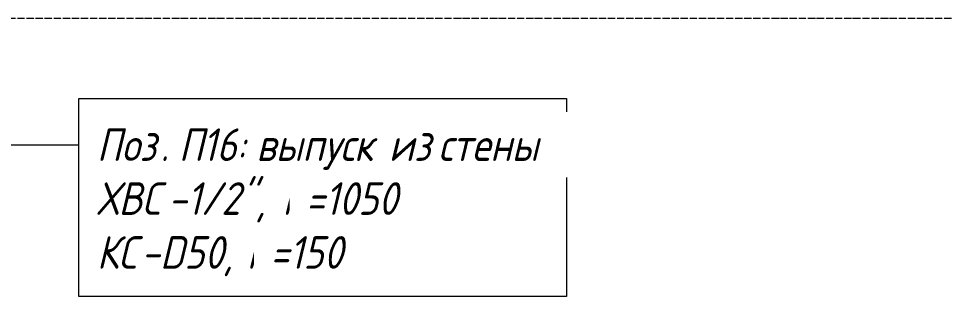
# Model space of a CAD drawing. Header units: millimetres. Extents: x -215207 to 92095, y -30385 to 123050.
# Drawn here: x 27770 to 30347, y 25993 to 26760 of the extents above; entities that cross this region are included whole.
import ezdxf

# ---------------------------------------------------------------- set-up
doc = ezdxf.new("R2010")
doc.units = ezdxf.units.MM
doc.linetypes.add('ADSK_Линия сетки', pattern=[25, 20, -2.5, 0, -2.5])
doc.layers.add('Аннотация', color=7, linetype='Continuous', lineweight=20)
doc.layers.add('Оси', color=7, linetype='Continuous', lineweight=9)
doc.styles.add('GOST Common_I', font='GOST_Common Italic.ttf', dxfattribs={"width": 0.9, "height": 90})

msp = doc.modelspace()

# ---------------------------------------------------------------- linework, layer by layer
at = {"layer": 'Аннотация', "color": 5, "lineweight": 9, "true_color": 0x0000ff}
msp.add_line((27084.4, 26411.9), (27936.3, 26411.9), dxfattribs=at)
at = {"layer": 'Аннотация', "color": 5, "lineweight": 9, "true_color": 0x0000ff, "flags": 128}
msp.add_lwpolyline([(27936.3, 26539.2), (29283.7, 26539.2), (29283.7, 25992.7), (27936.3, 25992.7)], close=True, dxfattribs=at)
at = {"layer": 'Оси', "linetype": 'ADSK_Линия сетки'}
msp.add_line((30346.9, 26760.3), (14186, 26760.3), dxfattribs=at)

# ---------------------------------------------------------------- next in the draw order: texts
at = {"layer": 'Аннотация', "color": 5, "lineweight": 9, "true_color": 0x0000ff, "insert": (27986.3, 26456.9), "char_height": 90, "width": 212.848, "attachment_point": 1, "style": 'GOST Common_I', "bg_fill": 2}
msp.add_mtext('Поз', dxfattribs=at)

# ---------------------------------------------------------------- next in the draw order: texts
at = {"layer": 'Аннотация', "color": 5, "lineweight": 9, "true_color": 0x0000ff, "insert": (28161.9, 26456.9), "char_height": 90, "width": 61.329, "attachment_point": 1, "style": 'GOST Common_I', "bg_fill": 2}
msp.add_mtext('. ', dxfattribs=at)

# ---------------------------------------------------------------- next in the draw order: texts
at = {"layer": 'Аннотация', "color": 5, "lineweight": 9, "true_color": 0x0000ff, "insert": (28212.5, 26456.9), "char_height": 90, "width": 79.367, "attachment_point": 1, "style": 'GOST Common_I', "bg_fill": 2}
msp.add_mtext('\\fGOST Common|b0|i1|c204|p34|;\\W.9;П', dxfattribs=at)

# ---------------------------------------------------------------- next in the draw order: texts
at = {"layer": 'Аннотация', "color": 5, "lineweight": 9, "true_color": 0x0000ff, "insert": (28278, 26456.9), "char_height": 90, "width": 180.38, "attachment_point": 1, "style": 'GOST Common_I', "bg_fill": 2}
msp.add_mtext('16: ', dxfattribs=at)

# ---------------------------------------------------------------- next in the draw order: texts
at = {"layer": 'Аннотация', "color": 5, "lineweight": 9, "true_color": 0x0000ff, "char_height": 90, "attachment_point": 1, "style": 'GOST Common_I', "bg_fill": 2}
for s, insert, width in [('выпуск', (28426.8, 26456.9), 411.266), ('ХВС', (27986.3, 26308), 238.101)]:
    msp.add_mtext(s, dxfattribs=dict(at, insert=insert, width=width))

# ---------------------------------------------------------------- next in the draw order: texts
for s, insert, width in [('\\fGOST Common|b0|i1|c204|p34|;\\W.9; ', (28766.2, 26456.9), 32.468), ('-1/2", ', (28182.8, 26308), 382.405)]:
    msp.add_mtext(s, dxfattribs=dict(at, insert=insert, width=width))

# ---------------------------------------------------------------- next in the draw order: texts
for s, insert, width in [('из', (28792.9, 26456.9), 133.481), ('\\fGOST Common|b0|i1|c204|p34|;\\W.9;Н', (28498.3, 26308), 79.367), ('КС', (27986.3, 26159.2), 147.911)]:
    msp.add_mtext(s, dxfattribs=dict(at, insert=insert, width=width))

# ---------------------------------------------------------------- next in the draw order: texts
at = {"layer": 'Аннотация', "color": 5, "lineweight": 9, "true_color": 0x0000ff, "insert": (28903.1, 26456.9), "char_height": 90, "width": 32.468, "attachment_point": 1, "style": 'GOST Common_I', "bg_fill": 2}
msp.add_mtext('\\fGOST Common|b0|i1|c204|p34|;\\W.9; ', dxfattribs=at)

# ---------------------------------------------------------------- next in the draw order: texts
at = {"layer": 'Аннотация', "color": 5, "lineweight": 9, "true_color": 0x0000ff, "insert": (28929.9, 26456.9), "char_height": 90, "width": 364.367, "attachment_point": 1, "style": 'GOST Common_I', "bg_fill": 2}
msp.add_mtext('стены', dxfattribs=at)

# ---------------------------------------------------------------- next in the draw order: texts
at = {"layer": 'Аннотация', "color": 5, "lineweight": 9, "true_color": 0x0000ff, "insert": (28563.8, 26308), "char_height": 90, "width": 324.683, "attachment_point": 1, "style": 'GOST Common_I', "bg_fill": 2}
msp.add_mtext('=1050', dxfattribs=at)

# ---------------------------------------------------------------- next in the draw order: texts
at = {"layer": 'Аннотация', "color": 5, "lineweight": 9, "true_color": 0x0000ff, "insert": (28108.3, 26159.2), "char_height": 90, "width": 353.544, "attachment_point": 1, "style": 'GOST Common_I', "bg_fill": 2}
msp.add_mtext('-D50, ', dxfattribs=at)

# ---------------------------------------------------------------- next in the draw order: texts
at = {"layer": 'Аннотация', "color": 5, "lineweight": 9, "true_color": 0x0000ff, "insert": (28400, 26159.2), "char_height": 90, "width": 79.367, "attachment_point": 1, "style": 'GOST Common_I', "bg_fill": 2}
msp.add_mtext('\\fGOST Common|b0|i1|c204|p34|;\\W.9;Н', dxfattribs=at)

# ---------------------------------------------------------------- next in the draw order: texts
at = {"layer": 'Аннотация', "color": 5, "lineweight": 9, "true_color": 0x0000ff, "insert": (28465.5, 26159.2), "char_height": 90, "width": 256.139, "attachment_point": 1, "style": 'GOST Common_I', "bg_fill": 2}
msp.add_mtext('=150', dxfattribs=at)

doc.saveas('drawing.dxf')
